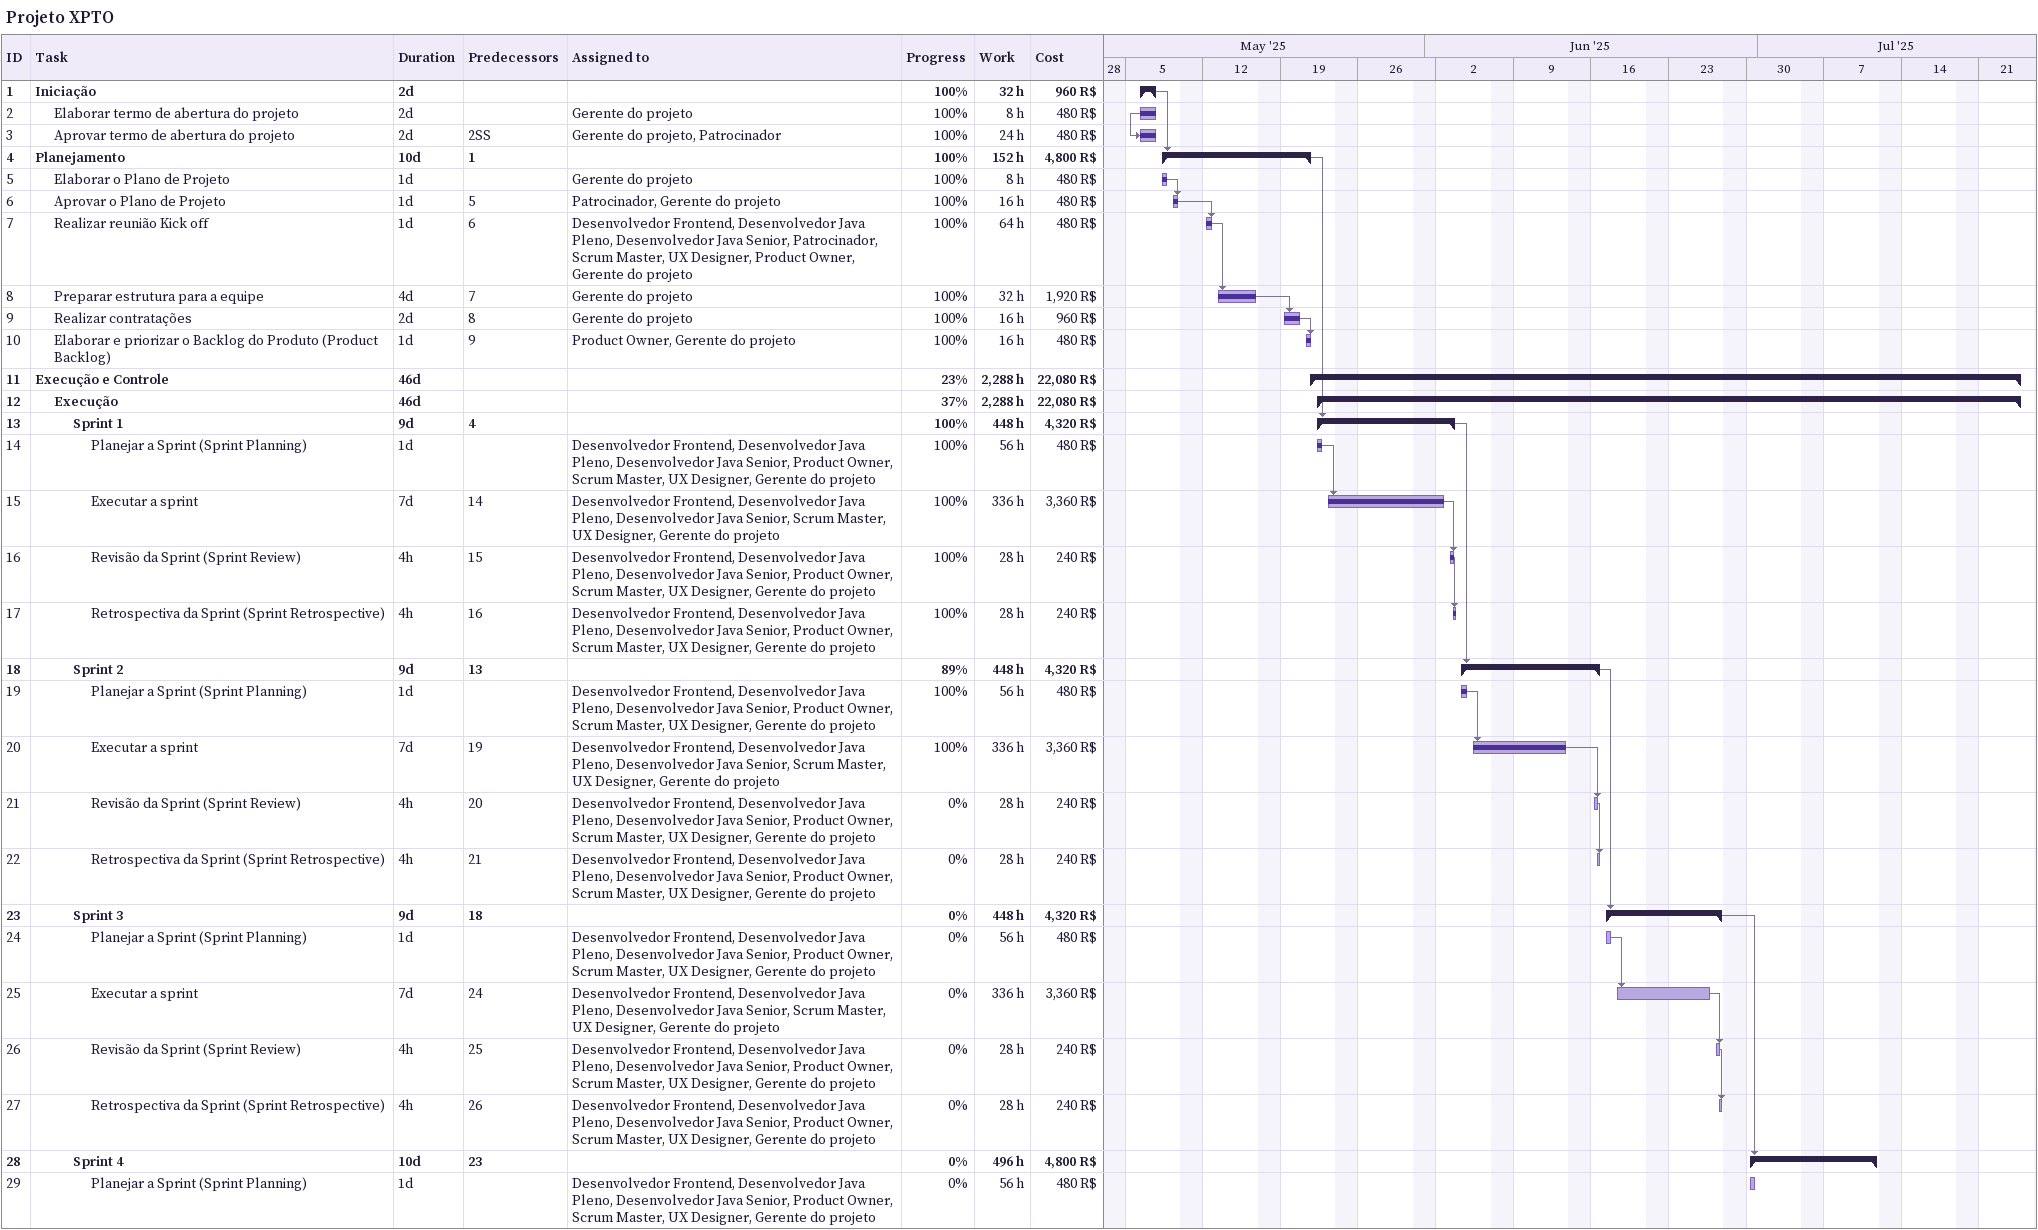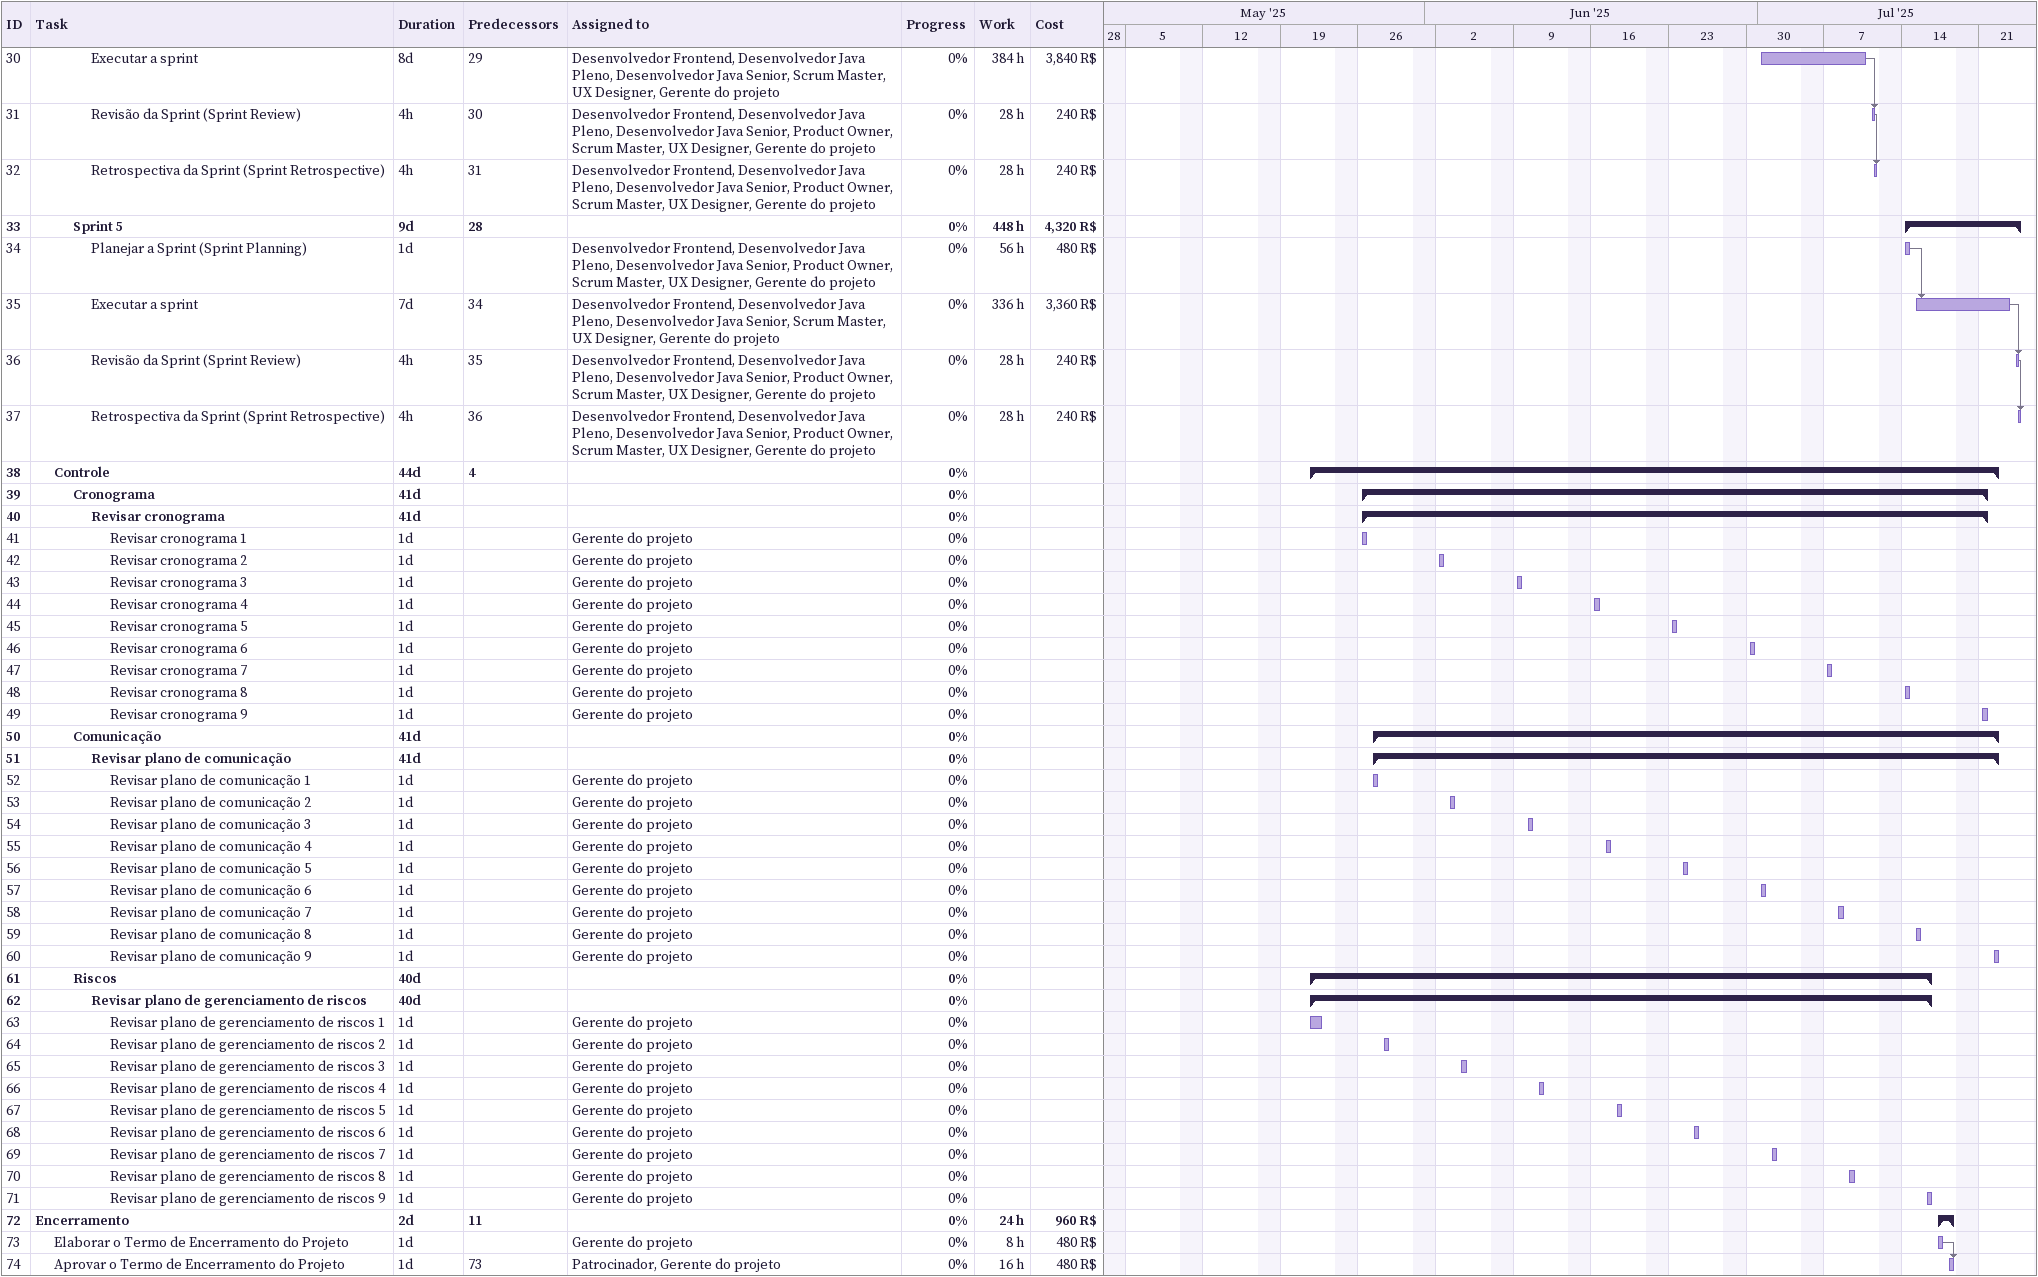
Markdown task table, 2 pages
Projeto XPTO

| ID | Level | Task | Duration | Start | Finish | Predecessors | Resources | % complete | Work (h) | Cost (R$) |
|---|---|---|---|---|---|---|---|---|---|---|
| 1 | 1 | **Iniciação** | 2d | 2025-05-06 | 2025-05-07 |  |  | 100 | 32 | 960 |
| 2 | 2 | Elaborar termo de abertura do projeto | 2d | 2025-05-06 | 2025-05-07 |  | Gerente do projeto | 100 | 8 | 480 |
| 3 | 2 | Aprovar termo de abertura do projeto | 2d | 2025-05-06 | 2025-05-07 | 2SS | Gerente do projeto, Patrocinador | 100 | 24 | 480 |
| 4 | 1 | **Planejamento** | 10d | 2025-05-08 | 2025-05-21 | 1 |  | 100 | 152 | 4800 |
| 5 | 2 | Elaborar o Plano de Projeto | 1d | 2025-05-08 | 2025-05-08 |  | Gerente do projeto | 100 | 8 | 480 |
| 6 | 2 | Aprovar o Plano de Projeto | 1d | 2025-05-09 | 2025-05-09 | 5 | Patrocinador, Gerente do projeto | 100 | 16 | 480 |
| 7 | 2 | Realizar reunião Kick off | 1d | 2025-05-12 | 2025-05-12 | 6 | Desenvolvedor Frontend, Desenvolvedor Java Pleno, Desenvolvedor Java Senior, Patrocinador, Scrum Master, UX Designer, Product Owner, Gerente do projeto | 100 | 64 | 480 |
| 8 | 2 | Preparar estrutura para a equipe | 4d | 2025-05-13 | 2025-05-16 | 7 | Gerente do projeto | 100 | 32 | 1920 |
| 9 | 2 | Realizar contratações | 2d | 2025-05-19 | 2025-05-20 | 8 | Gerente do projeto | 100 | 16 | 960 |
| 10 | 2 | Elaborar e priorizar o Backlog do Produto (Product Backlog) | 1d | 2025-05-21 | 2025-05-21 | 9 | Product Owner, Gerente do projeto | 100 | 16 | 480 |
| 11 | 1 | **Execução e Controle** | 46d | 2025-05-21 | 2025-07-24 |  |  | 23 | 2288 | 22080 |
| 12 | 2 | **Execução** | 46d | 2025-05-22 | 2025-07-24 |  |  | 37 | 2288 | 22080 |
| 13 | 3 | **Sprint 1** | 9d | 2025-05-22 | 2025-06-03 | 4 |  | 100 | 448 | 4320 |
| 14 | 4 | Planejar a Sprint (Sprint Planning) | 1d | 2025-05-22 | 2025-05-22 |  | Desenvolvedor Frontend, Desenvolvedor Java Pleno, Desenvolvedor Java Senior, Product Owner, Scrum Master, UX Designer, Gerente do projeto | 100 | 56 | 480 |
| 15 | 4 | Executar a sprint | 7d | 2025-05-23 | 2025-06-02 | 14 | Desenvolvedor Frontend, Desenvolvedor Java Pleno, Desenvolvedor Java Senior, Scrum Master, UX Designer, Gerente do projeto | 100 | 336 | 3360 |
| 16 | 4 | Revisão da Sprint (Sprint Review) | 4h | 2025-06-03 | 2025-06-03 | 15 | Desenvolvedor Frontend, Desenvolvedor Java Pleno, Desenvolvedor Java Senior, Product Owner, Scrum Master, UX Designer, Gerente do projeto | 100 | 28 | 240 |
| 17 | 4 | Retrospectiva da Sprint (Sprint Retrospective) | 4h | 2025-06-03 | 2025-06-03 | 16 | Desenvolvedor Frontend, Desenvolvedor Java Pleno, Desenvolvedor Java Senior, Product Owner, Scrum Master, UX Designer, Gerente do projeto | 100 | 28 | 240 |
| 18 | 3 | **Sprint 2** | 9d | 2025-06-04 | 2025-06-16 | 13 |  | 89 | 448 | 4320 |
| 19 | 4 | Planejar a Sprint (Sprint Planning) | 1d | 2025-06-04 | 2025-06-04 |  | Desenvolvedor Frontend, Desenvolvedor Java Pleno, Desenvolvedor Java Senior, Product Owner, Scrum Master, UX Designer, Gerente do projeto | 100 | 56 | 480 |
| 20 | 4 | Executar a sprint | 7d | 2025-06-05 | 2025-06-13 | 19 | Desenvolvedor Frontend, Desenvolvedor Java Pleno, Desenvolvedor Java Senior, Scrum Master, UX Designer, Gerente do projeto | 100 | 336 | 3360 |
| 21 | 4 | Revisão da Sprint (Sprint Review) | 4h | 2025-06-16 | 2025-06-16 | 20 | Desenvolvedor Frontend, Desenvolvedor Java Pleno, Desenvolvedor Java Senior, Product Owner, Scrum Master, UX Designer, Gerente do projeto | 0 | 28 | 240 |
| 22 | 4 | Retrospectiva da Sprint (Sprint Retrospective) | 4h | 2025-06-16 | 2025-06-16 | 21 | Desenvolvedor Frontend, Desenvolvedor Java Pleno, Desenvolvedor Java Senior, Product Owner, Scrum Master, UX Designer, Gerente do projeto | 0 | 28 | 240 |
| 23 | 3 | **Sprint 3** | 9d | 2025-06-17 | 2025-06-27 | 18 |  | 0 | 448 | 4320 |
| 24 | 4 | Planejar a Sprint (Sprint Planning) | 1d | 2025-06-17 | 2025-06-17 |  | Desenvolvedor Frontend, Desenvolvedor Java Pleno, Desenvolvedor Java Senior, Product Owner, Scrum Master, UX Designer, Gerente do projeto | 0 | 56 | 480 |
| 25 | 4 | Executar a sprint | 7d | 2025-06-18 | 2025-06-26 | 24 | Desenvolvedor Frontend, Desenvolvedor Java Pleno, Desenvolvedor Java Senior, Scrum Master, UX Designer, Gerente do projeto | 0 | 336 | 3360 |
| 26 | 4 | Revisão da Sprint (Sprint Review) | 4h | 2025-06-27 | 2025-06-27 | 25 | Desenvolvedor Frontend, Desenvolvedor Java Pleno, Desenvolvedor Java Senior, Product Owner, Scrum Master, UX Designer, Gerente do projeto | 0 | 28 | 240 |
| 27 | 4 | Retrospectiva da Sprint (Sprint Retrospective) | 4h | 2025-06-27 | 2025-06-27 | 26 | Desenvolvedor Frontend, Desenvolvedor Java Pleno, Desenvolvedor Java Senior, Product Owner, Scrum Master, UX Designer, Gerente do projeto | 0 | 28 | 240 |
| 28 | 3 | **Sprint 4** | 10d | 2025-06-30 | 2025-07-11 | 23 |  | 0 | 496 | 4800 |
| 29 | 4 | Planejar a Sprint (Sprint Planning) | 1d | 2025-06-30 | 2025-06-30 |  | Desenvolvedor Frontend, Desenvolvedor Java Pleno, Desenvolvedor Java Senior, Product Owner, Scrum Master, UX Designer, Gerente do projeto | 0 | 56 | 480 |
| 30 | 4 | Executar a sprint | 8d | 2025-07-01 | 2025-07-10 | 29 | Desenvolvedor Frontend, Desenvolvedor Java Pleno, Desenvolvedor Java Senior, Scrum Master, UX Designer, Gerente do projeto | 0 | 384 | 3840 |
| 31 | 4 | Revisão da Sprint (Sprint Review) | 4h | 2025-07-11 | 2025-07-11 | 30 | Desenvolvedor Frontend, Desenvolvedor Java Pleno, Desenvolvedor Java Senior, Product Owner, Scrum Master, UX Designer, Gerente do projeto | 0 | 28 | 240 |
| 32 | 4 | Retrospectiva da Sprint (Sprint Retrospective) | 4h | 2025-07-11 | 2025-07-11 | 31 | Desenvolvedor Frontend, Desenvolvedor Java Pleno, Desenvolvedor Java Senior, Product Owner, Scrum Master, UX Designer, Gerente do projeto | 0 | 28 | 240 |
| 33 | 3 | **Sprint 5** | 9d | 2025-07-14 | 2025-07-24 | 28 |  | 0 | 448 | 4320 |
| 34 | 4 | Planejar a Sprint (Sprint Planning) | 1d | 2025-07-14 | 2025-07-14 |  | Desenvolvedor Frontend, Desenvolvedor Java Pleno, Desenvolvedor Java Senior, Product Owner, Scrum Master, UX Designer, Gerente do projeto | 0 | 56 | 480 |
| 35 | 4 | Executar a sprint | 7d | 2025-07-15 | 2025-07-23 | 34 | Desenvolvedor Frontend, Desenvolvedor Java Pleno, Desenvolvedor Java Senior, Scrum Master, UX Designer, Gerente do projeto | 0 | 336 | 3360 |
| 36 | 4 | Revisão da Sprint (Sprint Review) | 4h | 2025-07-24 | 2025-07-24 | 35 | Desenvolvedor Frontend, Desenvolvedor Java Pleno, Desenvolvedor Java Senior, Product Owner, Scrum Master, UX Designer, Gerente do projeto | 0 | 28 | 240 |
| 37 | 4 | Retrospectiva da Sprint (Sprint Retrospective) | 4h | 2025-07-24 | 2025-07-24 | 36 | Desenvolvedor Frontend, Desenvolvedor Java Pleno, Desenvolvedor Java Senior, Product Owner, Scrum Master, UX Designer, Gerente do projeto | 0 | 28 | 240 |
| 38 | 2 | **Controle** | 44d | 2025-05-21 | 2025-07-22 | 4 |  | 0 |  |  |
| 39 | 3 | **Cronograma** | 41d | 2025-05-26 | 2025-07-21 |  |  | 0 |  |  |
| 40 | 4 | **Revisar cronograma** | 41d | 2025-05-26 | 2025-07-21 |  |  | 0 |  |  |
| 41 | 5 | Revisar cronograma 1 | 1d | 2025-05-26 | 2025-05-26 |  | Gerente do projeto | 0 |  |  |
| 42 | 5 | Revisar cronograma 2 | 1d | 2025-06-02 | 2025-06-02 |  | Gerente do projeto | 0 |  |  |
| 43 | 5 | Revisar cronograma 3 | 1d | 2025-06-09 | 2025-06-09 |  | Gerente do projeto | 0 |  |  |
| 44 | 5 | Revisar cronograma 4 | 1d | 2025-06-16 | 2025-06-16 |  | Gerente do projeto | 0 |  |  |
| 45 | 5 | Revisar cronograma 5 | 1d | 2025-06-23 | 2025-06-23 |  | Gerente do projeto | 0 |  |  |
| 46 | 5 | Revisar cronograma 6 | 1d | 2025-06-30 | 2025-06-30 |  | Gerente do projeto | 0 |  |  |
| 47 | 5 | Revisar cronograma 7 | 1d | 2025-07-07 | 2025-07-07 |  | Gerente do projeto | 0 |  |  |
| 48 | 5 | Revisar cronograma 8 | 1d | 2025-07-14 | 2025-07-14 |  | Gerente do projeto | 0 |  |  |
| 49 | 5 | Revisar cronograma 9 | 1d | 2025-07-21 | 2025-07-21 |  | Gerente do projeto | 0 |  |  |
| 50 | 3 | **Comunicação** | 41d | 2025-05-27 | 2025-07-22 |  |  | 0 |  |  |
| 51 | 4 | **Revisar plano de comunicação** | 41d | 2025-05-27 | 2025-07-22 |  |  | 0 |  |  |
| 52 | 5 | Revisar plano de comunicação 1 | 1d | 2025-05-27 | 2025-05-27 |  | Gerente do projeto | 0 |  |  |
| 53 | 5 | Revisar plano de comunicação 2 | 1d | 2025-06-03 | 2025-06-03 |  | Gerente do projeto | 0 |  |  |
| 54 | 5 | Revisar plano de comunicação 3 | 1d | 2025-06-10 | 2025-06-10 |  | Gerente do projeto | 0 |  |  |
| 55 | 5 | Revisar plano de comunicação 4 | 1d | 2025-06-17 | 2025-06-17 |  | Gerente do projeto | 0 |  |  |
| 56 | 5 | Revisar plano de comunicação 5 | 1d | 2025-06-24 | 2025-06-24 |  | Gerente do projeto | 0 |  |  |
| 57 | 5 | Revisar plano de comunicação 6 | 1d | 2025-07-01 | 2025-07-01 |  | Gerente do projeto | 0 |  |  |
| 58 | 5 | Revisar plano de comunicação 7 | 1d | 2025-07-08 | 2025-07-08 |  | Gerente do projeto | 0 |  |  |
| 59 | 5 | Revisar plano de comunicação 8 | 1d | 2025-07-15 | 2025-07-15 |  | Gerente do projeto | 0 |  |  |
| 60 | 5 | Revisar plano de comunicação 9 | 1d | 2025-07-22 | 2025-07-22 |  | Gerente do projeto | 0 |  |  |
| 61 | 3 | **Riscos** | 40d | 2025-05-21 | 2025-07-16 |  |  | 0 |  |  |
| 62 | 4 | **Revisar plano de gerenciamento de riscos** | 40d | 2025-05-21 | 2025-07-16 |  |  | 0 |  |  |
| 63 | 5 | Revisar plano de gerenciamento de riscos 1 | 1d | 2025-05-21 | 2025-05-22 |  | Gerente do projeto | 0 |  |  |
| 64 | 5 | Revisar plano de gerenciamento de riscos 2 | 1d | 2025-05-28 | 2025-05-28 |  | Gerente do projeto | 0 |  |  |
| 65 | 5 | Revisar plano de gerenciamento de riscos 3 | 1d | 2025-06-04 | 2025-06-04 |  | Gerente do projeto | 0 |  |  |
| 66 | 5 | Revisar plano de gerenciamento de riscos 4 | 1d | 2025-06-11 | 2025-06-11 |  | Gerente do projeto | 0 |  |  |
| 67 | 5 | Revisar plano de gerenciamento de riscos 5 | 1d | 2025-06-18 | 2025-06-18 |  | Gerente do projeto | 0 |  |  |
| 68 | 5 | Revisar plano de gerenciamento de riscos 6 | 1d | 2025-06-25 | 2025-06-25 |  | Gerente do projeto | 0 |  |  |
| 69 | 5 | Revisar plano de gerenciamento de riscos 7 | 1d | 2025-07-02 | 2025-07-02 |  | Gerente do projeto | 0 |  |  |
| 70 | 5 | Revisar plano de gerenciamento de riscos 8 | 1d | 2025-07-09 | 2025-07-09 |  | Gerente do projeto | 0 |  |  |
| 71 | 5 | Revisar plano de gerenciamento de riscos 9 | 1d | 2025-07-16 | 2025-07-16 |  | Gerente do projeto | 0 |  |  |
| 72 | 1 | **Encerramento** | 2d | 2025-07-17 | 2025-07-18 | 11 |  | 0 | 24 | 960 |
| 73 | 2 | Elaborar o Termo de Encerramento do Projeto | 1d | 2025-07-17 | 2025-07-17 |  | Gerente do projeto | 0 | 8 | 480 |
| 74 | 2 | Aprovar o Termo de Encerramento do Projeto | 1d | 2025-07-18 | 2025-07-18 | 73 | Patrocinador, Gerente do projeto | 0 | 16 | 480 |
